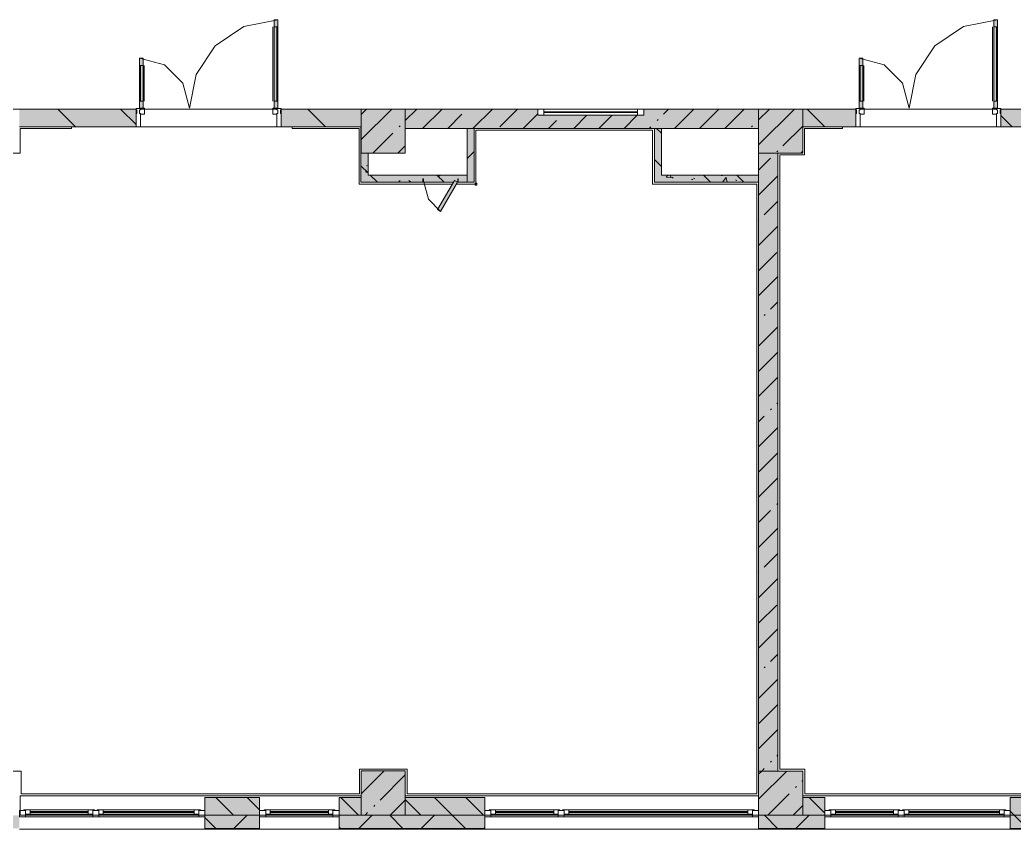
# Model space of a CAD drawing. Header units: millimetres. Extents: x -3817 to 677485, y -22715 to 103890.
# Drawn here: x 20838.6 to 20927.3, y -19605.9 to -19533.7 of the extents above; entities that cross this region are included whole.
import ezdxf

# ---------------------------------------------------------------- set-up
doc = ezdxf.new("R2010")
doc.units = ezdxf.units.MM
doc.layers.add('PDF _Геометрия', color=7, linetype='Continuous', true_color=0x1d1d1d)
doc.layers.add('PDF _Сплошная заливка', color=7, linetype='Continuous', true_color=0xffffff)

msp = doc.modelspace()

# ---------------------------------------------------------------- hatches: boundary and pattern name
at = {"layer": 'PDF _Сплошная заливка', "transparency": 33554559}
h = msp.add_hatch(color=256, dxfattribs=at)
h.paths.add_polyline_path([(20869.023, -19543.245), (20869.04, -19543.203), (20869.04, -19541.67), (20861.914, -19541.67), (20861.914, -19543.245), (20868.855, -19543.245)], flags=0)
h.paths.add_polyline_path([(20834.238, -19543.245), (20834.631, -19543.245), (20834.631, -19541.67), (20834.238, -19541.67)], flags=0)
h.paths.add_polyline_path([(20838.568, -19543.245), (20848.962, -19543.245), (20848.962, -19541.67), (20838.568, -19541.67), (20838.568, -19542.97)], flags=0)
for points in [[(20890.877, -19543.403), (20904.471, -19543.403), (20904.471, -19541.67), (20894.236, -19541.67), (20894.236, -19542.222), (20884.787, -19542.222), (20884.787, -19541.67), (20872.976, -19541.67), (20872.976, -19543.403), (20884.787, -19543.403)], [(20906.129, -19600.723), (20906.204, -19600.723), (20906.204, -19545.607), (20904.471, -19545.607), (20904.471, -19600.723)], [(20878.488, -19548.206), (20878.488, -19547.576), (20869.023, -19547.576), (20869.023, -19548.206), (20877.304, -19548.126), (20877.349, -19548.048), (20877.701, -19548.206)], [(20904.471, -19604.66), (20908.408, -19604.66), (20908.408, -19600.723), (20904.471, -19600.723), (20904.471, -19601.977)]]:
    msp.add_hatch(color=256, dxfattribs=at).paths.add_polyline_path(points)
h = msp.add_hatch(color=256, dxfattribs=at)
h.paths.add_polyline_path([(20934.92, -19543.245), (20939.903, -19543.245), (20939.903, -19541.67), (20926.085, -19541.67), (20926.085, -19543.245)], flags=0)
h.paths.add_polyline_path([(20913.132, -19543.245), (20913.132, -19541.67), (20908.408, -19541.67), (20908.408, -19543.245)], flags=0)
h = msp.add_hatch(color=256, dxfattribs=at)
h.paths.add_polyline_path([(21045.027, -19604.66), (21046.199, -19604.66), (21046.199, -19603.086), (21044.23, -19603.086), (21044.23, -19604.66)], flags=0)
h.paths.add_polyline_path([(20968.249, -19604.66), (20968.249, -19603.086), (20962.343, -19603.086), (20962.343, -19604.66), (20964.282, -19604.66)], flags=0)
h.paths.add_polyline_path([(20980.217, -19604.66), (20986.358, -19604.66), (20986.358, -19603.086), (20980.217, -19603.086), (20980.217, -19604.124)], flags=0)
h.paths.add_polyline_path([(21037.144, -19604.66), (21037.144, -19603.086), (21032.813, -19603.086), (21032.813, -19604.66)], flags=0)
h.paths.add_polyline_path([(21014.704, -19604.66), (21016.278, -19604.66), (21016.278, -19603.086), (21014.704, -19603.086), (21014.704, -19603.535)], flags=0)
h.paths.add_polyline_path([(20908.408, -19604.66), (20910.377, -19604.66), (20910.377, -19603.086), (20908.408, -19603.086), (20908.408, -19603.828)], flags=0)
h.paths.add_polyline_path([(20932.817, -19604.66), (20932.817, -19603.086), (20926.912, -19603.086), (20926.912, -19604.66)], flags=0)
h.paths.add_polyline_path([(20880.063, -19604.66), (20880.063, -19603.086), (20872.976, -19603.086), (20872.976, -19604.653), (20869.04, -19604.653), (20869.04, -19603.086), (20867.071, -19603.086), (20867.071, -19604.66), (20876.196, -19604.66)], flags=0)
h.paths.add_polyline_path([(20943.84, -19604.66), (20945.808, -19604.66), (20945.808, -19603.086), (20943.84, -19603.086), (20943.84, -19603.611)], flags=0)
h.paths.add_polyline_path([(20834.631, -19604.66), (20834.631, -19603.086), (20834.238, -19603.086), (20834.238, -19604.66)], flags=0)
h.paths.add_polyline_path([(20859.985, -19604.66), (20859.985, -19603.086), (20855.103, -19603.086), (20855.103, -19604.66)], flags=0)
h = msp.add_hatch(color=256, dxfattribs=at)
h.paths.add_polyline_path([(20910.377, -19605.841), (20910.377, -19604.66), (20904.471, -19604.66), (20904.471, -19605.841), (20908.408, -19605.841)], flags=0)
h.paths.add_polyline_path([(20977.044, -19605.841), (20977.044, -19604.66), (20974.39, -19604.66), (20974.39, -19605.841)], flags=0)
h.paths.add_polyline_path([(20964.282, -19605.841), (20968.249, -19605.841), (20968.249, -19604.66), (20962.343, -19604.66), (20962.343, -19605.841)], flags=0)
h.paths.add_polyline_path([(20926.912, -19605.841), (20932.817, -19605.841), (20932.817, -19604.66), (20926.912, -19604.66)], flags=0)
h.paths.add_polyline_path([(20939.903, -19605.841), (20945.808, -19605.841), (20945.808, -19604.66), (20939.903, -19604.66)], flags=0)
h.paths.add_polyline_path([(20834.631, -19605.841), (20838.568, -19605.841), (20838.568, -19604.66), (20832.82, -19604.66), (20832.82, -19605.841)], flags=0)
h.paths.add_polyline_path([(20880.063, -19605.841), (20880.063, -19604.66), (20867.071, -19604.66), (20867.071, -19605.841), (20876.196, -19605.841)], flags=0)
h.paths.add_polyline_path([(20855.103, -19605.841), (20859.985, -19605.841), (20859.985, -19604.66), (20855.103, -19604.66)], flags=0)

# ---------------------------------------------------------------- linework, layer by layer
at = {"layer": 'PDF _Геометрия', "color": 253, "lineweight": 9, "true_color": 0xaaaaaa}
for points in [[(20849.355, -19542.143), (20849.71, -19542.143), (20849.71, -19541.592), (20849.276, -19541.592), (20849.276, -19537.143), (20851.501, -19537.739), (20853.129, -19539.367), (20853.725, -19541.592), (20854.324, -19538.579), (20856.031, -19536.024), (20858.586, -19534.317), (20861.599, -19533.718), (20861.599, -19541.592), (20861.166, -19541.592), (20861.166, -19542.143), (20861.515, -19542.143)], [(20913.526, -19542.143), (20913.88, -19542.143), (20913.88, -19541.592), (20913.447, -19541.592), (20913.447, -19537.143), (20915.672, -19537.739), (20917.3, -19539.367), (20917.896, -19541.592), (20918.496, -19538.579), (20920.202, -19536.024), (20922.757, -19534.317), (20925.77, -19533.718), (20925.77, -19541.592), (20925.337, -19541.592), (20925.337, -19542.143), (20925.691, -19542.143)], [(20861.174, -19534.348), (20861.174, -19540.962)], [(20861.599, -19534.348), (20861.284, -19534.348)], [(20861.52, -19534.348), (20861.52, -19540.962)], [(20925.345, -19534.348), (20925.345, -19540.962)], [(20925.77, -19534.348), (20925.455, -19534.348)], [(20925.691, -19534.348), (20925.691, -19540.962)], [(20849.276, -19537.773), (20849.591, -19537.773)], [(20849.355, -19537.773), (20849.355, -19540.962)], [(20849.702, -19537.773), (20849.702, -19540.962)], [(20913.447, -19537.773), (20913.762, -19537.773)], [(20913.526, -19537.773), (20913.526, -19540.962)], [(20913.873, -19537.773), (20913.873, -19540.962)], [(20849.276, -19540.962), (20849.591, -19540.962)], [(20861.599, -19540.962), (20861.284, -19540.962)], [(20913.447, -19540.962), (20913.762, -19540.962)], [(20925.77, -19540.962), (20925.455, -19540.962)], [(20836.206, -19541.67), (20848.994, -19541.67), (20843.214, -19541.67)], [(20849.276, -19541.749), (20849.276, -19542.064)], [(20861.599, -19541.749), (20861.599, -19542.064)], [(20862.898, -19541.67), (20861.881, -19541.67), (20913.165, -19541.67), (20911.951, -19541.67)], [(20913.447, -19541.749), (20913.447, -19542.064)], [(20925.77, -19541.749), (20925.77, -19542.064)], [(20931.636, -19541.67), (20926.052, -19541.67), (20944.864, -19541.67)], [(20838.647, -19545.607), (20838.647, -19543.403), (20843.214, -19543.403), (20838.647, -19543.403), (20838.647, -19545.607), (20836.442, -19545.607)], [(20836.442, -19600.723), (20838.726, -19600.723), (20838.726, -19602.771), (20868.882, -19602.771), (20868.882, -19600.566), (20873.134, -19600.566), (20873.134, -19602.771), (20904.314, -19602.771), (20904.314, -19548.363), (20895.023, -19548.363), (20895.023, -19543.56), (20879.275, -19543.56), (20879.275, -19548.363), (20877.531, -19548.363), (20879.275, -19548.363), (20879.275, -19543.56), (20895.023, -19543.56), (20895.023, -19548.363), (20904.314, -19548.363), (20904.314, -19602.771), (20873.134, -19602.771), (20873.134, -19600.566), (20868.882, -19600.566), (20868.882, -19602.771), (20838.726, -19602.771), (20838.726, -19600.723), (20838.568, -19600.723)], [(20868.865, -19543.403), (20868.865, -19548.363), (20877.167, -19548.363), (20868.865, -19548.363), (20868.865, -19543.403), (20862.898, -19543.403), (20862.898, -19543.245), (20862.898, -19543.403), (20868.855, -19543.403)], [(20939.746, -19602.771), (20908.585, -19602.771), (20908.585, -19600.566), (20906.361, -19600.566), (20906.361, -19545.765), (20908.566, -19545.765), (20908.566, -19543.403), (20911.951, -19543.403), (20908.566, -19543.403), (20908.566, -19545.765), (20906.361, -19545.765), (20906.361, -19600.566), (20908.585, -19600.566), (20908.585, -19602.771), (20939.746, -19602.771)], [(20874.63, -19548.206), (20875.031, -19549.702), (20876.126, -19550.797)]]:
    msp.add_lwpolyline(points, dxfattribs=at)
for points in [[(20861.284, -19541.592), (20861.599, -19541.592), (20861.599, -19533.718), (20861.284, -19533.718), (20861.284, -19541.592), (20861.599, -19541.592), (20861.599, -19533.718), (20861.284, -19533.718)], [(20925.455, -19541.592), (20925.77, -19541.592), (20925.77, -19533.718), (20925.455, -19533.718), (20925.455, -19541.592), (20925.77, -19541.592), (20925.77, -19533.718), (20925.455, -19533.718)], [(20849.591, -19541.592), (20849.276, -19541.592), (20849.276, -19537.143), (20849.591, -19537.143), (20849.591, -19541.592), (20849.591, -19537.143), (20849.276, -19537.143), (20849.276, -19541.592)], [(20913.762, -19541.592), (20913.447, -19541.592), (20913.447, -19537.143), (20913.762, -19537.143), (20913.762, -19541.592), (20913.762, -19537.143), (20913.447, -19537.143), (20913.447, -19541.592)], [(20861.515, -19541.67), (20849.323, -19541.67)], [(20925.724, -19541.67), (20913.494, -19541.67)], [(20843.214, -19543.403), (20843.214, -19543.245)], [(20911.951, -19543.403), (20911.951, -19543.245)], [(20874.591, -19547.891), (20874.551, -19547.891), (20874.551, -19548.206), (20874.591, -19548.206)], [(20876.126, -19550.797), (20877.622, -19548.206), (20877.349, -19548.048), (20875.853, -19550.639)], [(20877.661, -19547.891), (20877.661, -19548.206), (20877.701, -19548.206), (20877.701, -19547.891)]]:
    msp.add_lwpolyline(points, close=True, dxfattribs=at)
at = {"layer": 'PDF _Геометрия', "color": 7, "lineweight": 9}
for points in [[(20838.568, -19543.245), (20848.962, -19543.245), (20848.962, -19541.67), (20836.364, -19541.67), (20836.206, -19541.67), (20836.206, -19540.883), (20834.631, -19540.883), (20834.631, -19541.67), (20836.206, -19541.67)], [(20843.577, -19543.245), (20842.002, -19541.67)], [(20848.962, -19543.062), (20847.57, -19541.67)], [(20869.652, -19541.67), (20861.914, -19541.67), (20861.914, -19543.245), (20848.962, -19543.245)], [(20848.962, -19542.064), (20848.962, -19541.67)], [(20849.323, -19541.67), (20861.515, -19541.67)], [(20861.914, -19541.67), (20861.914, -19542.064)], [(20865.847, -19543.245), (20864.273, -19541.67)], [(20869.04, -19544.389), (20871.758, -19541.67)], [(20869.04, -19542.144), (20869.513, -19541.67)], [(20872.976, -19542.697), (20872.976, -19542.697), (20874.003, -19541.67)], [(20906.204, -19541.67), (20872.976, -19541.67), (20872.976, -19543.403), (20878.488, -19543.403)], [(20874.516, -19543.403), (20876.248, -19541.67)], [(20876.761, -19543.403), (20878.028, -19542.136)], [(20879.006, -19543.403), (20880.738, -19541.67)], [(20881.395, -19543.258), (20882.983, -19541.67)], [(20883.496, -19543.403), (20884.787, -19542.111)], [(20894.236, -19541.67), (20884.787, -19541.67)], [(20884.787, -19542.222), (20894.236, -19542.222)], [(20893.684, -19541.907), (20885.338, -19541.907)], [(20893.684, -19541.985), (20885.338, -19541.985)], [(20887.986, -19543.403), (20889.167, -19542.222)], [(20890.231, -19543.403), (20891.412, -19542.222)], [(20892.476, -19543.403), (20893.657, -19542.222)], [(20895.988, -19542.136), (20896.453, -19541.67)], [(20896.966, -19543.403), (20898.698, -19541.67)], [(20899.211, -19543.403), (20900.943, -19541.67)], [(20901.456, -19543.403), (20903.188, -19541.67)], [(20904.471, -19544.877), (20907.678, -19541.67)], [(20904.471, -19542.632), (20905.433, -19541.67)], [(20910.388, -19543.245), (20908.813, -19541.67)], [(20926.085, -19543.245), (20939.903, -19543.245), (20939.903, -19541.67), (20926.085, -19541.67), (20926.085, -19543.245), (20913.132, -19543.245)], [(20913.132, -19542.064), (20913.132, -19541.67)], [(20913.494, -19541.67), (20925.724, -19541.67)], [(20926.085, -19541.67), (20926.085, -19542.064)], [(20885.741, -19543.403), (20886.446, -19542.697)], [(20895.426, -19542.697), (20895.52, -19542.604)], [(20927.091, -19543.245), (20926.085, -19542.239)], [(20861.914, -19543.245), (20869.023, -19543.245), (20869.023, -19547.576), (20869.023, -19548.206), (20874.551, -19548.206), (20877.258, -19548.206)], [(20870.066, -19545.607), (20871.854, -19543.82)], [(20872.415, -19543.258), (20872.508, -19543.165)], [(20878.488, -19548.206), (20879.118, -19548.206), (20879.118, -19543.403), (20878.488, -19543.403), (20878.488, -19547.576)], [(20879.118, -19543.403), (20895.18, -19543.403)], [(20895.81, -19543.403), (20895.18, -19543.403), (20895.18, -19548.206), (20895.81, -19548.206), (20904.471, -19548.206), (20904.471, -19603.086), (20904.471, -19604.66), (20904.471, -19605.904), (20910.377, -19605.904), (20910.377, -19604.66), (20904.471, -19604.66), (20880.063, -19604.66), (20880.063, -19605.904), (20904.471, -19605.904), (20904.471, -19604.66), (20880.063, -19604.66)], [(20894.721, -19543.403), (20894.865, -19543.258)], [(20903.845, -19543.258), (20903.938, -19543.165)], [(20906.651, -19544.942), (20908.408, -19543.185)], [(20877.701, -19548.206), (20878.488, -19548.206), (20878.488, -19547.576), (20877.701, -19547.576), (20874.551, -19547.576), (20869.652, -19547.576), (20869.652, -19545.607)], [(20872.311, -19545.607), (20872.976, -19544.942)], [(20878.488, -19546.076), (20879.118, -19545.446)], [(20906.09, -19545.503), (20906.183, -19545.41)], [(20906.204, -19600.723), (20906.204, -19545.607)], [(20908.231, -19545.607), (20908.408, -19545.43)], [(20904.471, -19547.122), (20905.529, -19546.065)], [(20904.471, -19548.206), (20904.471, -19547.576)], [(20904.471, -19549.367), (20906.204, -19547.635)], [(20904.967, -19551.116), (20906.204, -19549.88)], [(20904.471, -19551.612), (20904.5, -19551.584)], [(20904.471, -19553.857), (20906.204, -19552.125)], [(20904.471, -19556.102), (20906.09, -19554.483)], [(20904.471, -19558.347), (20906.204, -19556.615)], [(20905.529, -19559.534), (20906.204, -19558.86)], [(20904.967, -19560.096), (20905.061, -19560.002)], [(20904.471, -19562.837), (20906.204, -19561.105)], [(20904.471, -19565.082), (20906.204, -19563.35)], [(20904.471, -19567.327), (20906.204, -19565.595)], [(20906.09, -19567.953), (20906.204, -19567.839)], [(20905.529, -19568.514), (20905.622, -19568.421)], [(20904.471, -19569.572), (20904.967, -19569.076)], [(20904.471, -19571.817), (20906.204, -19570.084)], [(20904.471, -19574.062), (20906.204, -19572.329)], [(20904.471, -19576.307), (20906.204, -19574.574)], [(20904.471, -19578.552), (20905.529, -19577.494)], [(20906.09, -19576.933), (20906.183, -19576.84)], [(20904.471, -19580.797), (20906.204, -19579.064)], [(20904.967, -19582.546), (20906.204, -19581.309)], [(20904.471, -19583.042), (20904.5, -19583.014)], [(20904.471, -19585.287), (20906.204, -19583.554)], [(20904.471, -19587.532), (20906.09, -19585.913)], [(20904.471, -19589.777), (20906.204, -19588.044)], [(20905.529, -19590.964), (20906.204, -19590.289)], [(20904.967, -19591.526), (20905.061, -19591.432)], [(20904.471, -19594.267), (20906.204, -19592.534)], [(20904.471, -19596.512), (20906.204, -19594.779)], [(20904.471, -19598.757), (20906.204, -19597.024)], [(20905.529, -19599.944), (20905.622, -19599.851)], [(20906.09, -19599.383), (20906.204, -19599.269)], [(20869.04, -19602.759), (20871.082, -19600.716)], [(20904.471, -19601.002), (20904.749, -19600.723), (20904.967, -19600.506)], [(20904.471, -19603.246), (20906.994, -19600.723)], [(20870.731, -19603.312), (20872.976, -19601.067)], [(20908.335, -19601.628), (20908.408, -19601.555)], [(20907.774, -19602.189), (20907.867, -19602.096)], [(20855.103, -19604.66), (20838.647, -19604.66), (20838.647, -19602.928), (20869.04, -19602.928), (20838.647, -19602.928), (20838.647, -19603.086), (20838.647, -19604.251)], [(20857.668, -19604.66), (20856.093, -19603.086)], [(20859.985, -19604.193), (20858.877, -19603.086)], [(20869.04, -19603.086), (20867.071, -19603.086), (20867.071, -19604.66), (20880.063, -19604.66), (20880.063, -19603.086), (20872.976, -19603.086)], [(20868.803, -19604.66), (20867.228, -19603.086)], [(20871.635, -19604.653), (20872.976, -19603.312)], [(20874.371, -19604.66), (20872.976, -19603.266)], [(20878.335, -19605.841), (20877.154, -19604.66), (20875.58, -19603.086)], [(20879.938, -19604.66), (20878.363, -19603.086)], [(20905.303, -19604.66), (20907.212, -19602.75)], [(20906.204, -19604.66), (20910.377, -19604.66), (20910.377, -19603.086), (20908.408, -19603.086)], [(20910.377, -19604.477), (20908.985, -19603.086)], [(20839.119, -19604.251), (20838.568, -19604.251)], [(20838.962, -19604.172), (20845.261, -19604.172)], [(20839.513, -19604.172), (20839.513, -19604.566)], [(20844.71, -19604.172), (20844.71, -19604.566)], [(20845.655, -19604.251), (20845.103, -19604.251)], [(20845.497, -19604.172), (20854.709, -19604.172)], [(20846.048, -19604.172), (20846.048, -19604.566)], [(20854.158, -19604.172), (20854.158, -19604.566)], [(20855.103, -19604.251), (20854.552, -19604.251)], [(20860.536, -19604.251), (20859.985, -19604.251)], [(20860.378, -19604.172), (20866.677, -19604.172)], [(20860.93, -19604.172), (20860.93, -19604.566)], [(20866.126, -19604.172), (20866.126, -19604.566)], [(20867.071, -19604.251), (20866.52, -19604.251)], [(20870.17, -19603.873), (20870.263, -19603.78)], [(20880.614, -19604.251), (20880.063, -19604.251)], [(20880.457, -19604.172), (20886.755, -19604.172)], [(20881.008, -19604.172), (20881.008, -19604.566)], [(20886.204, -19604.172), (20886.204, -19604.566)], [(20887.149, -19604.251), (20886.598, -19604.251)], [(20886.992, -19604.172), (20904.078, -19604.172)], [(20887.543, -19604.172), (20887.543, -19604.566)], [(20903.527, -19604.172), (20903.527, -19604.566)], [(20904.471, -19604.251), (20903.92, -19604.251)], [(20907.548, -19604.66), (20908.408, -19603.8)], [(20910.928, -19604.251), (20910.377, -19604.251)], [(20910.77, -19604.172), (20917.069, -19604.172)], [(20911.322, -19604.172), (20911.322, -19604.566)], [(20916.518, -19604.172), (20916.518, -19604.566)], [(20917.463, -19604.251), (20916.912, -19604.251)], [(20917.306, -19604.172), (20926.518, -19604.172)], [(20917.857, -19604.172), (20917.857, -19604.566)], [(20925.967, -19604.172), (20925.967, -19604.566)], [(20926.912, -19604.251), (20926.36, -19604.251)], [(20838.568, -19604.66), (20855.103, -19604.66)], [(20838.568, -19604.802), (20855.103, -19604.802)], [(20839.513, -19604.33), (20844.71, -19604.33)], [(20844.71, -19604.408), (20839.513, -19604.408)], [(20846.048, -19604.33), (20854.158, -19604.33)], [(20854.158, -19604.408), (20846.048, -19604.408)], [(20855.103, -19605.904), (20855.103, -19604.66)], [(20856.065, -19605.841), (20855.103, -19604.879)], [(20857.696, -19605.841), (20858.877, -19604.66)], [(20867.071, -19604.66), (20859.985, -19604.66)], [(20859.985, -19604.802), (20867.071, -19604.802)], [(20860.93, -19604.33), (20866.126, -19604.33)], [(20866.126, -19604.408), (20860.93, -19604.408)], [(20868.831, -19605.841), (20870.012, -19604.66)], [(20869.39, -19604.653), (20869.609, -19604.434)], [(20872.768, -19605.841), (20871.587, -19604.66)], [(20874.399, -19605.841), (20875.58, -19604.66)], [(20880.063, -19604.802), (20904.471, -19604.802)], [(20881.008, -19604.33), (20886.204, -19604.33)], [(20886.204, -19604.408), (20881.008, -19604.408)], [(20887.543, -19604.33), (20903.527, -19604.33)], [(20903.527, -19604.408), (20887.543, -19604.408)], [(20906.173, -19605.841), (20904.992, -19604.66)], [(20907.804, -19605.841), (20908.985, -19604.66)], [(20910.377, -19604.66), (20926.912, -19604.66)], [(20910.377, -19604.66), (20910.377, -19605.904)], [(20926.912, -19604.66), (20910.377, -19604.66)], [(20910.377, -19604.802), (20926.912, -19604.802)], [(20911.322, -19604.33), (20916.518, -19604.33)], [(20916.518, -19604.408), (20911.322, -19604.408)], [(20917.857, -19604.33), (20925.967, -19604.33)], [(20925.967, -19604.408), (20917.857, -19604.408)], [(20928.444, -19605.841), (20927.263, -19604.66), (20926.912, -19604.309)], [(20926.912, -19605.904), (20926.912, -19604.66)], [(20855.103, -19605.904), (20838.568, -19605.904)], [(20855.103, -19605.841), (20859.985, -19605.841)], [(20855.103, -19605.865), (20859.985, -19605.865)], [(20862.347, -19605.904), (20867.071, -19605.904), (20862.347, -19605.904)], [(20867.2, -19605.841), (20867.071, -19605.712)], [(20867.071, -19605.841), (20880.063, -19605.841)], [(20867.071, -19605.865), (20880.063, -19605.865)], [(20879.669, -19605.904), (20882.031, -19605.904), (20879.669, -19605.904)], [(20879.966, -19605.841), (20880.063, -19605.745)], [(20900.535, -19605.904), (20904.471, -19605.904), (20900.535, -19605.904)], [(20904.471, -19605.841), (20910.377, -19605.841)], [(20904.471, -19605.865), (20910.377, -19605.865)], [(20926.912, -19605.904), (20910.377, -19605.904)], [(20926.912, -19605.841), (20932.817, -19605.841)], [(20926.912, -19605.865), (20932.817, -19605.865)]]:
    msp.add_lwpolyline(points, dxfattribs=at)
for points in [[(20849.276, -19541.749), (20849.355, -19541.749), (20849.355, -19541.615), (20848.962, -19541.615), (20848.962, -19541.749), (20849.04, -19541.749), (20849.04, -19542.064), (20848.962, -19542.064), (20848.962, -19543.245), (20849.355, -19543.245), (20849.355, -19542.064), (20849.276, -19542.064)], [(20861.835, -19542.064), (20861.835, -19541.749), (20861.914, -19541.749), (20861.914, -19541.615), (20861.52, -19541.615), (20861.52, -19541.749), (20861.599, -19541.749), (20861.599, -19542.064), (20861.52, -19542.064), (20861.52, -19543.245), (20861.914, -19543.245), (20861.914, -19542.064)], [(20872.976, -19541.67), (20869.04, -19541.67), (20869.04, -19545.607), (20872.976, -19545.607)], [(20885.338, -19541.67), (20885.338, -19542.222), (20884.787, -19542.222), (20884.787, -19541.67)], [(20894.236, -19541.67), (20894.236, -19542.222), (20893.684, -19542.222), (20893.684, -19541.67)], [(20908.408, -19541.67), (20904.471, -19541.67), (20904.471, -19545.607), (20908.408, -19545.607)], [(20908.408, -19543.245), (20913.132, -19543.245), (20913.132, -19541.67), (20908.408, -19541.67)], [(20913.447, -19541.749), (20913.526, -19541.749), (20913.526, -19541.615), (20913.132, -19541.615), (20913.132, -19541.749), (20913.211, -19541.749), (20913.211, -19542.064), (20913.132, -19542.064), (20913.132, -19543.245), (20913.526, -19543.245), (20913.526, -19542.064), (20913.447, -19542.064)], [(20926.006, -19542.064), (20926.006, -19541.749), (20926.085, -19541.749), (20926.085, -19541.615), (20925.691, -19541.615), (20925.691, -19541.749), (20925.77, -19541.749), (20925.77, -19542.064), (20925.691, -19542.064), (20925.691, -19543.245), (20926.085, -19543.245), (20926.085, -19542.064)], [(20904.471, -19543.403), (20904.471, -19547.576), (20895.81, -19547.576), (20895.81, -19543.403)], [(20879.205, -19548.296), (20879.205, -19548.45), (20879.362, -19548.45), (20879.362, -19548.296)], [(20872.976, -19600.716), (20869.04, -19600.716), (20869.04, -19604.653), (20872.976, -19604.653)], [(20908.408, -19600.723), (20904.471, -19600.723), (20904.471, -19604.66), (20908.408, -19604.66)], [(20859.985, -19604.66), (20859.985, -19603.086), (20855.103, -19603.086), (20855.103, -19604.66)], [(20872.976, -19602.928), (20904.471, -19602.928)], [(20908.408, -19602.928), (20939.903, -19602.928)], [(20932.817, -19604.66), (20932.817, -19603.086), (20926.912, -19603.086), (20926.912, -19604.66)], [(20838.568, -19604.802), (20838.568, -19604.251), (20839.119, -19604.251), (20839.119, -19604.802)], [(20845.261, -19604.172), (20838.962, -19604.172), (20838.962, -19604.251), (20839.119, -19604.251), (20839.119, -19604.566), (20845.103, -19604.566), (20845.103, -19604.251), (20845.261, -19604.251)], [(20845.103, -19604.802), (20845.103, -19604.251), (20845.655, -19604.251), (20845.655, -19604.802)], [(20854.709, -19604.172), (20845.497, -19604.172), (20845.497, -19604.251), (20845.655, -19604.251), (20845.655, -19604.566), (20854.552, -19604.566), (20854.552, -19604.251), (20854.709, -19604.251)], [(20854.552, -19604.802), (20854.552, -19604.251), (20855.103, -19604.251), (20855.103, -19604.802)], [(20859.985, -19604.802), (20859.985, -19604.251), (20860.536, -19604.251), (20860.536, -19604.802)], [(20866.677, -19604.172), (20860.378, -19604.172), (20860.378, -19604.251), (20860.536, -19604.251), (20860.536, -19604.566), (20866.52, -19604.566), (20866.52, -19604.251), (20866.677, -19604.251)], [(20866.52, -19604.802), (20866.52, -19604.251), (20867.071, -19604.251), (20867.071, -19604.802)], [(20880.063, -19604.802), (20880.063, -19604.251), (20880.614, -19604.251), (20880.614, -19604.802)], [(20886.755, -19604.172), (20880.457, -19604.172), (20880.457, -19604.251), (20880.614, -19604.251), (20880.614, -19604.566), (20886.598, -19604.566), (20886.598, -19604.251), (20886.755, -19604.251)], [(20886.598, -19604.802), (20886.598, -19604.251), (20887.149, -19604.251), (20887.149, -19604.802)], [(20904.078, -19604.172), (20886.992, -19604.172), (20886.992, -19604.251), (20887.149, -19604.251), (20887.149, -19604.566), (20903.92, -19604.566), (20903.92, -19604.251), (20904.078, -19604.251)], [(20903.92, -19604.802), (20903.92, -19604.251), (20904.471, -19604.251), (20904.471, -19604.802)], [(20910.377, -19604.802), (20910.377, -19604.251), (20910.928, -19604.251), (20910.928, -19604.802)], [(20917.069, -19604.172), (20910.77, -19604.172), (20910.77, -19604.251), (20910.928, -19604.251), (20910.928, -19604.566), (20916.912, -19604.566), (20916.912, -19604.251), (20917.069, -19604.251)], [(20916.912, -19604.802), (20916.912, -19604.251), (20917.463, -19604.251), (20917.463, -19604.802)], [(20926.518, -19604.172), (20917.306, -19604.172), (20917.306, -19604.251), (20917.463, -19604.251), (20917.463, -19604.566), (20926.36, -19604.566), (20926.36, -19604.251), (20926.518, -19604.251)], [(20926.36, -19604.802), (20926.36, -19604.251), (20926.912, -19604.251), (20926.912, -19604.802)], [(20855.103, -19604.66), (20855.103, -19605.904), (20859.985, -19605.904), (20859.985, -19604.66)], [(20859.985, -19605.904), (20859.985, -19604.66), (20867.071, -19604.66), (20867.071, -19605.904)], [(20867.071, -19604.66), (20867.071, -19605.904), (20880.063, -19605.904), (20880.063, -19604.66)], [(20926.912, -19604.66), (20926.912, -19605.904), (20932.817, -19605.904), (20932.817, -19604.66)], [(20842.663, -19605.904), (20847.387, -19605.904)], [(20849.749, -19605.904), (20853.686, -19605.904)], [(20856.048, -19605.904), (20859.985, -19605.904)], [(20874.945, -19605.904), (20877.307, -19605.904)], [(20887.937, -19605.904), (20891.873, -19605.904)], [(20894.236, -19605.904), (20898.172, -19605.904)], [(20915.495, -19605.904), (20920.219, -19605.904)], [(20922.581, -19605.904), (20926.518, -19605.904)]]:
    msp.add_lwpolyline(points, close=True, dxfattribs=at)
at = {"layer": 'PDF _Геометрия', "color": 8, "lineweight": 9, "true_color": 0x787878}
for points in [[(20869.023, -19543.943), (20869.048, -19543.924)], [(20895.81, -19543.834), (20895.379, -19543.403)], [(20895.81, -19546.802), (20895.18, -19546.172)], [(20869.652, -19547.374), (20869.023, -19546.744)], [(20869.413, -19547.251), (20869.51, -19547.34)], [(20869.525, -19546.737), (20869.652, -19546.72)], [(20870.484, -19548.206), (20869.854, -19547.576)], [(20872.408, -19548.14), (20872.513, -19548.06)], [(20873.456, -19548.206), (20873.292, -19548.042)], [(20876.424, -19548.206), (20875.794, -19547.576)], [(20876.002, -19547.647), (20876.095, -19547.576)], [(20896.654, -19547.785), (20896.236, -19547.748), (20896.38, -19547.576)], [(20896.654, -19547.785), (20896.615, -19547.576)], [(20896.735, -19548.191), (20896.866, -19548.174)], [(20896.852, -19547.844), (20896.753, -19547.745)], [(20898.488, -19547.961), (20898.618, -19547.943)], [(20898.682, -19547.831), (20898.794, -19547.902)], [(20900.182, -19548.206), (20899.552, -19547.576)], [(20901.139, -19547.612), (20901.269, -19547.594)], [(20901.464, -19548.206), (20901.256, -19548.187), (20901.594, -19547.785)], [(20901.671, -19548.206), (20901.594, -19547.786)], [(20902.419, -19547.989), (20902.53, -19548.06)], [(20903.153, -19548.206), (20902.523, -19547.576)]]:
    msp.add_lwpolyline(points, dxfattribs=at)
at = {"layer": 'PDF _Сплошная заливка', "color": 254, "lineweight": 60, "true_color": 0xe2e2e2, "transparency": 33554559}
for points in [[(20861.284, -19541.592), (20861.599, -19541.592), (20861.284, -19533.718), (20861.599, -19533.718)], [(20925.455, -19541.592), (20925.77, -19541.592), (20925.455, -19533.718), (20925.77, -19533.718)], [(20849.591, -19541.592), (20849.591, -19537.143), (20849.276, -19541.592), (20849.276, -19537.143)], [(20913.762, -19541.592), (20913.762, -19537.143), (20913.447, -19541.592), (20913.447, -19537.143)], [(20876.126, -19550.797), (20877.622, -19548.206), (20875.853, -19550.639), (20877.349, -19548.048)]]:
    msp.add_solid(points, dxfattribs=at)
at = {"layer": 'PDF _Сплошная заливка', "lineweight": 60, "transparency": 33554559}
for points in [[(20872.976, -19545.607), (20872.976, -19541.67), (20869.04, -19545.607), (20869.04, -19541.67)], [(20904.471, -19545.607), (20908.408, -19545.607), (20904.471, -19541.67), (20908.408, -19541.67)], [(20879.118, -19548.206), (20879.118, -19543.403), (20878.488, -19548.206), (20878.488, -19543.403)], [(20895.81, -19548.206), (20895.81, -19543.403), (20895.18, -19548.206), (20895.18, -19543.403)], [(20869.652, -19547.576), (20869.652, -19545.607), (20869.04, -19547.576), (20869.04, -19545.607)], [(20904.471, -19548.206), (20904.471, -19547.576), (20895.81, -19548.206), (20895.81, -19547.576)], [(20872.976, -19604.653), (20872.976, -19600.716), (20869.04, -19604.653), (20869.04, -19600.716)]]:
    msp.add_solid(points, dxfattribs=at)

doc.saveas('drawing.dxf')
